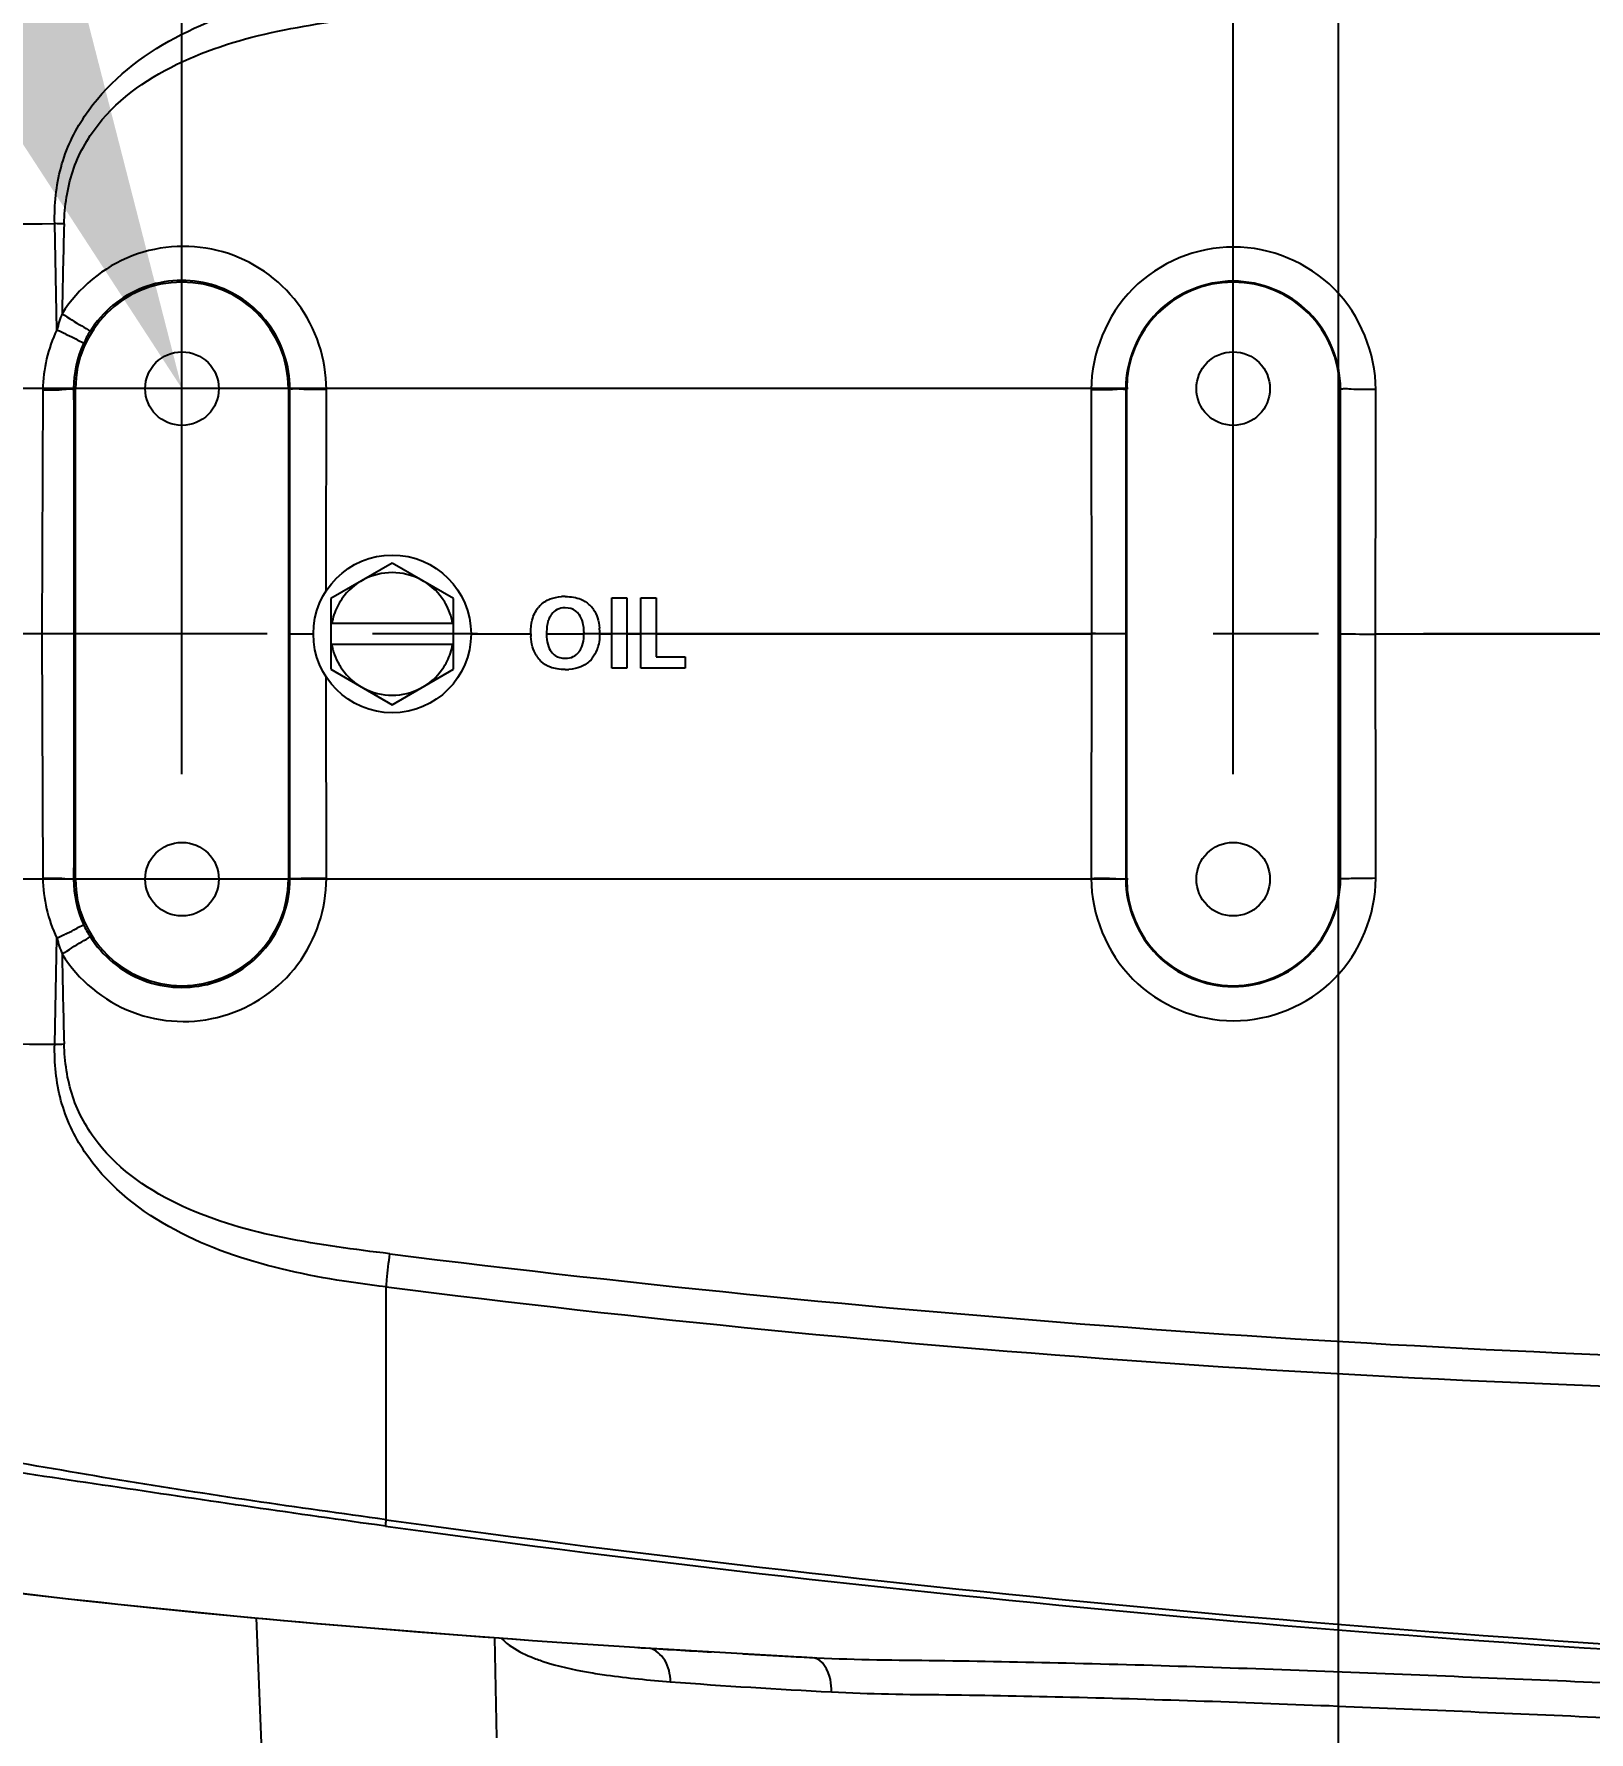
# Model space of a CAD drawing. Header units: millimetres. Extents: x 4086 to 8300, y 123 to 1549.
# Drawn here: x 6961.65 to 6983.84, y 465.81 to 490.04 of the extents above; entities that cross this region are included whole.
import ezdxf
from ezdxf import colors
from ezdxf.entities.mleader import LeaderData, LeaderLine
from ezdxf.math import Vec2, Vec3

# ---------------------------------------------------------------- set-up
doc = ezdxf.new("R2010")
doc.units = ezdxf.units.MM
doc.linetypes.add('CENTER', pattern=[0.6, 0.375, -0.075, 0.075, -0.075])
for name, color, linetype in [('中心线', 7, 'Continuous'), ('外形图', 7, 'Continuous'), ('多重引线', 7, 'Continuous'), ('尺寸标注', 7, 'Continuous')]:
    doc.layers.add(name, color=color, linetype=linetype)
doc.styles.add('思源黑', font='SourceHanSansCN-Normal.ttf')
doc.dimstyles.new('尺寸标注_1_4比例', dxfattribs={"dimtxt": 7, "dimasz": 6, "dimexe": 2, "dimexo": 1.5, "dimgap": 1, "dimtad": 1, "dimdec": 1, "dimlfac": 4, "dimdsep": 46, "dimtxsty": '思源黑', "dimcen": 0.09, "dimadec": 0, "dimazin": 0, "dimtp": 0.01, "dimtm": 0.01, "dimtfac": 1, "dimtdec": 1, "dimtofl": 0, "dimtmove": 0, "dimatfit": 3, "dimfxl": 1, "dimtolj": 1, "dimarcsym": 0})

# ---------------------------------------------------------------- blocks, each defined once
blk = doc.blocks.new('*D954')
at = {"layer": 'Defpoints', "color": 0}
for p in [(6978.764, 525.193), (6963.764, 477.976), (6978.764, 477.976)]:
    blk.add_point(p, dxfattribs=at)
at = {"layer": '尺寸标注', "color": 0, "lineweight": -2}
for p, q in [((6963.764, 479.476), (6963.764, 527.193)), ((6978.764, 479.476), (6978.764, 527.193)), ((6969.764, 525.193), (6972.764, 525.193))]:
    blk.add_line(p, q, dxfattribs=at)
at = {"layer": '尺寸标注', "color": 0}
for points in [[(6969.764, 526.193), (6969.764, 524.193), (6963.764, 525.193)], [(6972.764, 524.193), (6972.764, 526.193), (6978.764, 525.193)]]:
    blk.add_solid(points, dxfattribs=at)
at = {"layer": '尺寸标注', "color": 0, "insert": (6971.264, 529.817), "char_height": 7, "attachment_point": 5, "style": '思源黑'}
blk.add_mtext('\\A1;60', dxfattribs=at)
blk = doc.blocks.new('*D955')
at = {"layer": 'Defpoints', "color": 0}
for p in [(6980.264, 525.193), (6980.264, 500.226), (6978.764, 477.976)]:
    blk.add_point(p, dxfattribs=at)
at = {"layer": '尺寸标注', "color": 0, "lineweight": -2}
for p, q in [((6978.764, 479.476), (6978.764, 527.193)), ((6980.264, 501.726), (6980.264, 527.193)), ((6972.764, 525.193), (6966.764, 525.193)), ((6986.264, 525.193), (6998.548, 525.193))]:
    blk.add_line(p, q, dxfattribs=at)
at = {"layer": '尺寸标注', "color": 0}
for points in [[(6972.764, 524.193), (6972.764, 526.193), (6978.764, 525.193)], [(6986.264, 526.193), (6986.264, 524.193), (6980.264, 525.193)]]:
    blk.add_solid(points, dxfattribs=at)
at = {"layer": '尺寸标注', "color": 0, "insert": (6995.406, 529.817), "char_height": 7, "attachment_point": 5, "style": '思源黑'}
blk.add_mtext('\\A1;6', dxfattribs=at)
blk = doc.blocks.new('*D956')
at = {"layer": 'Defpoints', "color": 0}
for p in [(6978.764, 484.976), (6957.38, 477.976), (6978.764, 477.976)]:
    blk.add_point(p, dxfattribs=at)
at = {"layer": '尺寸标注', "color": 0, "lineweight": -2}
for p, q in [((6957.38, 490.976), (6957.38, 496.976)), ((6977.264, 484.976), (6955.38, 484.976)), ((6977.264, 477.976), (6955.38, 477.976)), ((6957.38, 471.976), (6957.38, 446.602))]:
    blk.add_line(p, q, dxfattribs=at)
at = {"layer": '尺寸标注', "color": 0}
for points in [[(6956.38, 490.976), (6958.38, 490.976), (6957.38, 484.976)], [(6958.38, 471.976), (6956.38, 471.976), (6957.38, 477.976)]]:
    blk.add_solid(points, dxfattribs=at)
at = {"layer": '尺寸标注', "color": 0, "insert": (6952.756, 452.441), "char_height": 7, "attachment_point": 5, "rotation": 90, "style": '思源黑'}
blk.add_mtext('\\A1;28', dxfattribs=at)
blk = doc.blocks.new('*D976')
at = {"layer": 'Defpoints', "color": 0}
for p in [(6980.264, 500.226), (7018.764, 492.726), (7018.764, 429.852)]:
    blk.add_point(p, dxfattribs=at)
at = {"layer": '尺寸标注', "color": 0, "lineweight": -2}
for p, q in [((6980.264, 498.726), (6980.264, 427.852)), ((7018.764, 491.226), (7018.764, 427.852)), ((6986.264, 429.852), (7012.764, 429.852))]:
    blk.add_line(p, q, dxfattribs=at)
at = {"layer": '尺寸标注', "color": 0}
for points in [[(6986.264, 430.852), (6986.264, 428.852), (6980.264, 429.852)], [(7012.764, 428.852), (7012.764, 430.852), (7018.764, 429.852)]]:
    blk.add_solid(points, dxfattribs=at)
at = {"layer": '尺寸标注', "color": 0, "insert": (6999.514, 434.414), "char_height": 7, "attachment_point": 5, "style": '思源黑'}
blk.add_mtext('\\A1;154', dxfattribs=at)

msp = doc.modelspace()

# ---------------------------------------------------------------- linework, layer by layer
at = {"layer": '中心线', "linetype": 'CENTER', "ltscale": 20}
msp.add_line((7036.9807, 481.4763), (6843.6609, 481.4763), dxfattribs=at)
at = {"layer": '外形图'}
for p, q in [((6961.9784, 485.8167), (6961.9479, 487.3306)), ((6961.778, 484.9612), (6961.7662, 481.4763)), ((6962.2444, 484.9763), (6962.2182, 484.9763)), ((6962.2444, 477.9763), (6962.2444, 484.9763)), ((6965.2837, 484.9763), (6965.3044, 484.9763)), ((6965.2837, 484.9763), (6965.2837, 477.9763)), ((6977.2444, 484.9763), (6977.2315, 484.9763)), ((6977.2315, 484.9763), (6977.2336, 481.4763)), ((6977.2444, 477.9763), (6977.2444, 484.9763)), ((6980.2837, 484.9763), (6980.2955, 484.9763)), ((6980.2837, 484.9763), (6980.2837, 477.9763)), ((6980.2933, 481.4763), (6980.2955, 484.9763)), ((6966.764, 482.4866), (6965.889, 481.9814)), ((6967.639, 481.9814), (6966.764, 482.4866)), ((6965.8225, 482.092), (6965.8228, 482.386)), ((6965.889, 481.9814), (6965.889, 480.9711)), ((6967.639, 480.9711), (6967.639, 481.9814)), ((6969.8968, 481.9888), (6970.1141, 481.9888)), ((6969.8968, 480.9888), (6969.8968, 481.9888)), ((6970.1141, 481.9888), (6970.1141, 480.9888)), ((6970.3133, 481.9888), (6970.5305, 481.9888)), ((6970.3133, 480.9888), (6970.3133, 481.9888)), ((6970.5305, 481.9888), (6970.5305, 481.1496)), ((6961.7662, 481.4763), (6961.5371, 481.4763)), ((6961.7662, 481.4763), (6961.778, 477.9913)), ((6962.2209, 481.4763), (6961.7662, 481.4763)), ((6965.302, 481.4763), (6965.639, 481.4763)), ((6967.639, 481.6263), (6965.889, 481.6263)), ((6967.889, 481.4763), (6968.7417, 481.4763)), ((6968.9658, 481.4763), (6969.5005, 481.4763)), ((6969.7247, 481.4763), (6969.8968, 481.4763)), ((6970.1141, 481.4763), (6970.3133, 481.4763)), ((6977.2336, 481.4763), (6977.2315, 477.9763)), ((6980.2955, 477.9763), (6980.2933, 481.4763)), ((6967.6261, 481.3263), (6965.902, 481.3263)), ((6965.889, 480.9711), (6966.764, 480.4659)), ((6966.764, 480.4659), (6967.639, 480.9711)), ((6970.1141, 480.9888), (6969.8968, 480.9888)), ((6970.9456, 480.9888), (6970.3133, 480.9888)), ((6970.5305, 481.1496), (6970.9456, 481.1496)), ((6970.9456, 481.1496), (6970.9456, 480.9888)), ((6965.8228, 480.5672), (6965.8225, 480.8605)), ((6962.2444, 477.9763), (6962.2182, 477.9763)), ((6965.2837, 477.9763), (6965.3044, 477.9763)), ((6977.2444, 477.9763), (6977.2315, 477.9763)), ((6980.2837, 477.9763), (6980.2955, 477.9763)), ((6961.9479, 475.6219), (6961.9784, 477.1358)), ((6966.6797, 468.8365), (6966.6779, 472.1579)), ((6968.2553, 465.7263), (6968.2304, 467.1537)), ((6968.7662, 467.1148), (6969.1832, 467.0856)), ((6969.1833, 467.0857), (6970.2979, 467.0118)), ((6970.2665, 467.0139), (6970.317, 467.0106)), ((6970.2979, 467.0118), (6972.8215, 466.8669))]:
    msp.add_line(p, q, dxfattribs=at)
for points in [[(6959.0828, 468.09), (6959.6681, 468.0099), (6960.5817, 467.892), (6961.4778, 467.7839), (6962.3542, 467.6848), (6963.2097, 467.5936), (6964.0438, 467.5098), (6964.8552, 467.4326), (6965.641, 467.3618), (6966.3992, 467.297), (6967.1282, 467.2377), (6967.8254, 467.1837), (6968.4806, 467.1352), (6968.7662, 467.1148)], [(6964.8237, 467.4356), (6964.9111, 465.1709), (6965.0436, 461.9562)]]:
    msp.add_lwpolyline(points, dxfattribs=at)
for centre, radius in [((6963.764, 484.9763), 0.525), ((6978.764, 484.9763), 0.525), ((6966.764, 481.4763), 1.125), ((6963.764, 477.9763), 0.525), ((6978.764, 477.9763), 0.525)]:
    msp.add_circle(centre, radius, dxfattribs=at)
for centre, radius, start, end in [((6961.3115, 460.7466), 26.5917, 88.34018, 88.62859), ((7075.9048, 484.1841), 113.8665, 178.418271, 179.063363), ((6963.764, 484.9763), 1.5196, 0, 180), ((6978.764, 484.9763), 1.5196, 0, 180), ((6966.764, 481.4763), 0.875, 34.86379, 145.13621), ((6966.7571, 481.4804), 0.8669, 145.09728, 153.50611), ((6966.762, 481.4746), 0.8776, 29.91707, 34.8761), ((6969.2318, 481.2438), 0.7658, 89.94908, 93.92005), ((6969.1575, 481.6007), 0.3985, 136.48567, 140.75481), ((6969.3057, 481.5995), 0.3999, 43.39721, 48.3251), ((6969.2973, 481.5914), 0.4116, 34.25914, 43.40279), ((6969.6396, 481.4908), 0.8981, 180.92904, 183.27965), ((6969.8416, 481.4838), 0.8759, 178.56494, 180.49143), ((6968.7126, 481.487), 0.7879, 357.45572, 359.21599), ((6968.8925, 481.4939), 0.8323, 1.89048, 4.45355), ((6968.7847, 481.4907), 0.9401, 359.12322, 1.87337), ((6969.1967, 481.4342), 0.5226, 339.16813, 343.17482), ((6966.7661, 481.4779), 0.8776, 209.91707, 214.8761), ((6966.764, 481.4763), 0.875, 214.86379, 325.13621), ((6966.771, 481.4721), 0.8669, 325.09728, 333.50611), ((6969.1735, 481.3865), 0.4154, 210.8776, 222.81327), ((6969.1611, 481.3753), 0.3986, 222.8431, 227.18406), ((6969.2332, 481.7182), 0.751, 269.94605, 274.05841), ((6969.2945, 481.3868), 0.4136, 316.80353, 321.53877), ((6963.764, 477.9763), 1.5196, 180, 0), ((6978.764, 477.9763), 1.5196, 180, 0), ((7075.7922, 478.766), 113.7538, 180.936339, 181.582071), ((6961.5613, 492.7647), 17.1471, 271.29238, 271.7392), ((6992.6607, 679.69), 208.6763, 262.86169, 268.862369), ((6991.2636, 667.0323), 196.4192, 262.809462, 269.207474), ((6999.4112, 706.4334), 239.9328, 262.156857, 267.631347), ((7000.1159, 710.8305), 244.2927, 262.133267, 267.503925), ((6983.362, 672.7786), 206.1811, 266.372506, 266.651637), ((6977.7941, 570.5425), 103.7941, 266.670835, 267.049739), ((6978.2499, 579.4842), 112.7474, 267.052258, 267.208475), ((6978.167, 566.8369), 100.5881, 265.761315, 267.073068)]:
    msp.add_arc(centre, radius, start, end, dxfattribs=at)
for points, knots in [([(6961.948, 487.3306), (6961.9416, 487.5996), (6961.9919, 488.1448), (6962.4567, 489.1347), (6963.5396, 490.0208), (6965.0733, 490.5617), (6966.1419, 490.7304), (6966.6779, 490.7947)], [0, 0, 0, 0, 0.1250281, 0.2499926, 0.4987403, 0.7491154, 1, 1, 1, 1]), ([(6962.0818, 487.3271), (6962.0897, 487.5798), (6962.1595, 488.0898), (6962.6596, 488.9913), (6963.7523, 489.7253), (6965.2195, 490.1305), (6966.2262, 490.2599), (6966.7296, 490.3213)], [0, 0, 0, 0, 0.1250596, 0.2499974, 0.4987087, 0.7491471, 1, 1, 1, 1]), ([(6965.8246, 484.9641), (6965.8249, 485.396), (6965.5322, 486.285), (6964.3873, 487.0669), (6963.002, 487.011), (6962.2821, 486.4122), (6962.0536, 486.0454)], [0, 0, 0, 0, 0.2500421, 0.4999298, 0.7498796, 1, 1, 1, 1]), ([(6980.7985, 484.9638), (6980.7986, 485.4819), (6980.3602, 486.5616), (6978.769, 487.2131), (6977.1771, 486.5624), (6976.7387, 485.4823), (6976.739, 484.9641)], [0, 0, 0, 0, 0.2499751, 0.4999701, 0.7499927, 1, 1, 1, 1]), ([(6965.3044, 484.9763), (6965.3046, 485.3029), (6965.0829, 485.975), (6964.2173, 486.5659), (6963.1697, 486.5239), (6962.6252, 486.071), (6962.4522, 485.7936)], [0, 0, 0, 0, 0.2500393, 0.4998368, 0.7497366, 1, 1, 1, 1]), ([(6980.2955, 484.9763), (6980.2958, 485.3672), (6979.9648, 486.1821), (6978.7638, 486.6732), (6977.5624, 486.1824), (6977.2312, 485.3673), (6977.2315, 484.9763)], [0, 0, 0, 0, 0.2499326, 0.4999347, 0.7499979, 1, 1, 1, 1]), ([(6962.0536, 486.0454), (6962.1471, 485.9871), (6962.2735, 485.8954), (6962.4188, 485.8267), (6962.4522, 485.7936)], [0, 0, 0, 0, 0.7008888, 1, 1, 1, 1]), ([(6961.9784, 485.8167), (6962.0283, 485.7934), (6962.1174, 485.7494), (6962.2412, 485.6943), (6962.3063, 485.6475), (6962.3572, 485.6327), (6962.3592, 485.6211)], [0, 0, 0, 0, 0.3856699, 0.7042645, 0.9173842, 1, 1, 1, 1]), ([(6961.778, 484.9612), (6961.8814, 484.9617), (6962.0225, 484.9538), (6962.1583, 484.9763), (6962.2103, 484.9671), (6962.2182, 484.9763)], [0, 0, 0, 0, 0.7035393, 0.9175404, 1, 1, 1, 1]), ([(6965.8246, 484.9641), (6965.7599, 484.964), (6965.6403, 484.9664), (6965.478, 484.9621), (6965.3765, 484.9786), (6965.3152, 484.9662), (6965.3044, 484.9763)], [0, 0, 0, 0, 0.3731731, 0.6946808, 0.9148809, 1, 1, 1, 1]), ([(6976.739, 484.9641), (6976.8537, 484.9643), (6977.0097, 484.9551), (6977.1641, 484.9781), (6977.2214, 484.9669), (6977.2315, 484.9763)], [0, 0, 0, 0, 0.6981873, 0.9161061, 1, 1, 1, 1]), ([(6980.7985, 484.9638), (6980.7354, 484.9638), (6980.6195, 484.9662), (6980.4625, 484.9622), (6980.3648, 484.9783), (6980.3058, 484.9665), (6980.2955, 484.9763)], [0, 0, 0, 0, 0.3756991, 0.6966697, 0.9154685, 1, 1, 1, 1]), ([(6969.5005, 481.4763), (6969.5006, 481.4802), (6969.5014, 481.6007), (6969.4769, 481.6921), (6969.4296, 481.7548)], [0, 0, 0, 0, 0.032665, 1, 1, 1, 1]), ([(6968.7417, 481.4763), (6968.7416, 481.4816), (6968.741, 481.5544), (6968.7483, 481.6199), (6968.7621, 481.6743)], [0, 0, 0, 0, 0.0732327, 1, 1, 1, 1]), ([(6970.5305, 481.4764), (6971.0356, 481.4763), (6973.1057, 481.4763), (6975.1758, 481.4762), (6976.7409, 481.4761)], [0, 0, 0, 0, 0.2439701, 1, 1, 1, 1]), ([(6977.2336, 481.4763), (6977.22, 481.4763), (6977.0557, 481.4761), (6976.8915, 481.4803), (6976.7409, 481.4803)], [0, 0, 0, 0, 0.083305, 1, 1, 1, 1]), ([(6980.2933, 481.4763), (6980.3073, 481.4763), (6980.4751, 481.4765), (6980.6429, 481.4724), (6980.7966, 481.4724)], [0, 0, 0, 0, 0.0836555, 1, 1, 1, 1]), ([(6980.7966, 481.4772), (6981.4447, 481.4771), (6983.9962, 481.4767), (6986.5478, 481.4759), (6988.4512, 481.475)], [0, 0, 0, 0, 0.254003, 1, 1, 1, 1]), ([(6961.778, 477.9913), (6961.8814, 477.9908), (6962.0225, 477.9988), (6962.1583, 477.9763), (6962.2103, 477.9854), (6962.2182, 477.9763)], [0, 0, 0, 0, 0.7035391, 0.9175403, 1, 1, 1, 1]), ([(6962.0536, 476.9071), (6962.2821, 476.5404), (6963.002, 475.9416), (6964.3873, 475.8856), (6965.5322, 476.6675), (6965.8248, 477.5565), (6965.8246, 477.9885)], [0, 0, 0, 0, 0.2501188, 0.5000681, 0.7499564, 1, 1, 1, 1]), ([(6962.4522, 477.1589), (6962.6251, 476.8816), (6963.1696, 476.4287), (6964.2171, 476.3865), (6965.0829, 476.9774), (6965.3046, 477.6496), (6965.3044, 477.9763)], [0, 0, 0, 0, 0.250213, 0.5001128, 0.7499103, 1, 1, 1, 1]), ([(6965.8246, 477.9885), (6965.7599, 477.9885), (6965.6403, 477.9862), (6965.478, 477.9904), (6965.3765, 477.9739), (6965.3152, 477.9863), (6965.3044, 477.9763)], [0, 0, 0, 0, 0.3731728, 0.6946804, 0.9148806, 1, 1, 1, 1]), ([(6976.739, 477.9884), (6976.7387, 477.4702), (6977.177, 476.3902), (6978.7689, 475.7394), (6980.3602, 476.391), (6980.7986, 477.4706), (6980.7985, 477.9887)], [0, 0, 0, 0, 0.250007, 0.5000306, 0.7500251, 1, 1, 1, 1]), ([(6976.739, 477.9884), (6976.8537, 477.9883), (6977.0097, 477.9975), (6977.1641, 477.9744), (6977.2214, 477.9856), (6977.2315, 477.9763)], [0, 0, 0, 0, 0.6981877, 0.9161064, 1, 1, 1, 1]), ([(6977.2315, 477.9763), (6977.2312, 477.5852), (6977.5624, 476.7701), (6978.7638, 476.2794), (6979.9648, 476.7704), (6980.2958, 477.5853), (6980.2955, 477.9763)], [0, 0, 0, 0, 0.2500022, 0.5000653, 0.7500675, 1, 1, 1, 1]), ([(6980.7985, 477.9887), (6980.7354, 477.9887), (6980.6195, 477.9864), (6980.4625, 477.9903), (6980.3648, 477.9743), (6980.3058, 477.9861), (6980.2955, 477.9763)], [0, 0, 0, 0, 0.3756988, 0.6966692, 0.9154681, 1, 1, 1, 1]), ([(6961.9784, 477.1358), (6962.0283, 477.1591), (6962.1174, 477.2032), (6962.2412, 477.2583), (6962.3063, 477.305), (6962.3572, 477.3198), (6962.3592, 477.3315)], [0, 0, 0, 0, 0.3856709, 0.7042664, 0.9173864, 1, 1, 1, 1]), ([(6962.0536, 476.9071), (6962.1471, 476.9654), (6962.2736, 477.057), (6962.4187, 477.1259), (6962.4522, 477.1589)], [0, 0, 0, 0, 0.7008891, 1, 1, 1, 1]), ([(6966.6779, 472.1579), (6966.1419, 472.2221), (6965.0733, 472.3908), (6963.5396, 472.9317), (6962.4568, 473.8179), (6961.9917, 474.8077), (6961.9415, 475.353), (6961.948, 475.6219)], [0, 0, 0, 0, 0.2508826, 0.5012555, 0.7500018, 0.8749668, 1, 1, 1, 1]), ([(6966.7296, 472.6312), (6966.2262, 472.6926), (6965.2195, 472.8221), (6963.7523, 473.2273), (6962.6596, 473.9612), (6962.1594, 474.8627), (6962.0896, 475.3727), (6962.0818, 475.6254)], [0, 0, 0, 0, 0.2508517, 0.5012881, 0.7499978, 0.874936, 1, 1, 1, 1]), ([(6966.6782, 472.158), (6966.6813, 472.1922), (6966.6965, 472.3502), (6966.7145, 472.5079), (6966.7296, 472.6312)], [0, 0, 0, 0, 0.2169889, 1, 1, 1, 1]), ([(6966.6696, 468.7451), (6965.4006, 468.9201), (6962.8676, 469.2983), (6960.3308, 469.6682), (6959.0761, 469.9244)], [0, 0, 0, 0, 0.5000617, 1, 1, 1, 1]), ([(6966.6797, 468.8365), (6965.4101, 469.0106), (6962.8741, 469.3762), (6960.3532, 469.8453), (6959.0823, 470.0044)], [0, 0, 0, 0, 0.5001268, 1, 1, 1, 1]), ([(6966.6696, 468.745), (6966.6706, 468.7571), (6966.6739, 468.7875), (6966.6775, 468.818), (6966.6797, 468.8363)], [0, 0, 0, 0, 0.3957186, 1, 1, 1, 1]), ([(6959.0829, 468.0916), (6959.7861, 467.9933), (6963.0046, 467.5819), (6966.2382, 467.2945), (6968.7662, 467.1149)], [0, 0, 0, 0, 0.2188551, 1, 1, 1, 1]), ([(6968.3212, 467.1469), (6968.3272, 467.1402), (6968.3398, 467.127), (6968.353, 467.1143), (6968.3598, 467.108)], [0, 0, 0, 0, 0.4896615, 1, 1, 1, 1]), ([(6968.3598, 467.108), (6968.3829, 467.0865), (6968.5002, 466.9917), (6968.637, 466.9238), (6968.747, 466.8786)], [0, 0, 0, 0, 0.2095349, 1, 1, 1, 1]), ([(6970.7347, 466.5237), (6970.7312, 466.6301), (6970.6932, 466.8364), (6970.5227, 466.9794), (6970.4331, 467.0036)], [0, 0, 0, 0, 0.5343971, 1, 1, 1, 1]), ([(6968.747, 466.8786), (6968.8027, 466.8557), (6969.0678, 466.7592), (6969.3447, 466.699), (6969.563, 466.6609)], [0, 0, 0, 0, 0.2136067, 1, 1, 1, 1]), ([(6973.0308, 466.38), (6973.0322, 466.4388), (6973.0218, 466.6205), (6972.9079, 466.8442), (6972.7796, 466.8678)], [0, 0, 0, 0, 0.3108815, 1, 1, 1, 1]), ([(6972.8217, 466.8669), (6973.3918, 466.8386), (6974.5788, 466.8311), (6977.0782, 466.783), (6980.3187, 466.6731), (6984.1204, 466.5071), (6986.6105, 466.414), (6987.7888, 466.3735)], [0, 0, 0, 0, 0.1143505, 0.2376974, 0.5008157, 0.7638235, 1, 1, 1, 1]), ([(6969.563, 466.6609), (6969.6496, 466.6458), (6970.0376, 466.5856), (6970.4288, 466.5484), (6970.7324, 466.5239)], [0, 0, 0, 0, 0.2239395, 1, 1, 1, 1]), ([(6973.0308, 466.38), (6973.5749, 466.348), (6974.714, 466.3434), (6977.121, 466.2952), (6980.2519, 466.1856), (6983.9264, 466.0173), (6986.3335, 465.9234), (6987.472, 465.8826)], [0, 0, 0, 0, 0.1131551, 0.2363418, 0.499888, 0.7634797, 1, 1, 1, 1])]:
    msp.add_open_spline(points, degree=3, knots=knots, dxfattribs=at)
for points in [[(6959.0641, 487.3092), (6960.0254, 487.3177), (6960.9867, 487.3238), (6961.948, 487.3306)], [(6962.0536, 486.0454), (6962.0252, 485.9706), (6961.9967, 485.8948), (6961.984, 485.8158)], [(6961.9784, 485.8167), (6961.8526, 485.5522), (6961.7817, 485.2541), (6961.778, 484.9612)], [(6962.3592, 485.6211), (6962.2671, 485.4212), (6962.218, 485.1963), (6962.2182, 484.9763)], [(6962.4522, 485.7936), (6962.4179, 485.7386), (6962.3828, 485.6819), (6962.3655, 485.6194)], [(6962.2182, 484.9763), (6962.2192, 483.8096), (6962.2198, 482.6429), (6962.2209, 481.4763)], [(6965.302, 481.4763), (6965.3029, 482.6429), (6965.3036, 483.8096), (6965.3044, 484.9763)], [(6965.8228, 482.386), (6965.8236, 483.2454), (6965.8241, 484.1047), (6965.8246, 484.9641)], [(6976.739, 484.9641), (6976.7397, 483.8015), (6976.7404, 482.6389), (6976.7409, 481.4763)], [(6980.7966, 481.4763), (6980.7974, 482.6388), (6980.7979, 483.8013), (6980.7985, 484.9638)], [(6968.8684, 481.8751), (6968.9099, 481.9188), (6968.9601, 481.9519), (6969.019, 481.9744)], [(6969.019, 481.9744), (6969.0667, 481.9926), (6969.1202, 482.0038), (6969.1794, 482.0079)], [(6969.2325, 482.0097), (6969.3165, 482.0097), (6969.3903, 481.9967), (6969.4537, 481.971)], [(6969.4537, 481.971), (6969.498, 481.953), (6969.5373, 481.9287), (6969.5716, 481.8982)], [(6965.9812, 481.8671), (6965.9435, 481.7915), (6965.9144, 481.7099), (6965.902, 481.6263)], [(6967.6261, 481.6263), (6967.6112, 481.7266), (6967.5732, 481.8244), (6967.5227, 481.9123)], [(6968.7621, 481.6743), (6968.7796, 481.7439), (6968.8085, 481.8034), (6968.8488, 481.8528)], [(6969.0122, 481.7164), (6969.002, 481.6968), (6968.9934, 481.6753), (6968.9866, 481.6519)], [(6969.0356, 481.754), (6969.027, 481.7423), (6969.0192, 481.7298), (6969.0122, 481.7164)], [(6969.2311, 481.8488), (6969.1475, 481.8488), (6969.0821, 481.8168), (6969.0356, 481.754)], [(6969.3823, 481.8024), (6969.3412, 481.8333), (6969.2908, 481.8488), (6969.2311, 481.8488)], [(6969.4296, 481.7548), (6969.4155, 481.7734), (6969.3997, 481.7893), (6969.3823, 481.8024)], [(6969.6375, 481.8231), (6969.6856, 481.7525), (6969.714, 481.6644), (6969.7223, 481.5586)], [(6962.2209, 481.4763), (6962.2198, 480.3096), (6962.2192, 479.1429), (6962.2182, 477.9763)], [(6965.3044, 477.9763), (6965.3036, 479.1429), (6965.3029, 480.3096), (6965.302, 481.4763)], [(6968.9658, 481.4763), (6968.9668, 481.3651), (6968.9898, 481.2799), (6969.0354, 481.22)], [(6968.9866, 481.6519), (6968.9743, 481.6095), (6968.9674, 481.5608), (6968.966, 481.5057)], [(6969.4746, 481.3055), (6969.4888, 481.3473), (6969.4973, 481.3962), (6969.4998, 481.4521)], [(6969.7247, 481.4763), (6969.7243, 481.4478), (6969.7225, 481.4205), (6969.7195, 481.3943)], [(6976.7409, 481.4763), (6976.7404, 480.3136), (6976.7397, 479.151), (6976.739, 477.9884)], [(6980.7985, 477.9887), (6980.7979, 479.1513), (6980.7974, 480.3138), (6980.7966, 481.4763)], [(6965.902, 481.3263), (6965.9168, 481.226), (6965.9548, 481.1281), (6966.0054, 481.0402)], [(6967.5469, 481.0854), (6967.5845, 481.1611), (6967.6137, 481.2427), (6967.6261, 481.3263)], [(6968.817, 481.1733), (6968.7738, 481.2454), (6968.7491, 481.3342), (6968.743, 481.4395)], [(6969.0354, 481.22), (6969.0514, 481.199), (6969.0696, 481.1817), (6969.09, 481.168)], [(6969.2325, 481.1287), (6969.3188, 481.1287), (6969.385, 481.1594), (6969.4309, 481.2207)], [(6969.4309, 481.2207), (6969.4403, 481.2331), (6969.4487, 481.2466), (6969.4561, 481.2613)], [(6969.4561, 481.2613), (6969.4631, 481.2751), (6969.4693, 481.2898), (6969.4746, 481.3055)], [(6969.6852, 481.2483), (6969.6683, 481.2039), (6969.646, 481.1644), (6969.6183, 481.1295)], [(6969.7195, 481.3943), (6969.715, 481.3546), (6969.7075, 481.3174), (6969.697, 481.2829)], [(6969.0202, 481.0026), (6968.9708, 481.0216), (6968.9274, 481.0483), (6968.8901, 481.0829)], [(6969.2325, 480.9672), (6969.1523, 480.9672), (6969.0816, 480.9789), (6969.0202, 481.0026)], [(6969.09, 481.168), (6969.1292, 481.1417), (6969.1766, 481.1287), (6969.2325, 481.1287)], [(6969.4531, 481.006), (6969.4037, 480.9858), (6969.3481, 480.9735), (6969.2863, 480.9691)], [(6969.596, 481.1037), (6969.5561, 481.0612), (6969.5084, 481.0286), (6969.4531, 481.006)], [(6965.8246, 477.9885), (6965.8241, 478.8481), (6965.8236, 479.7076), (6965.8228, 480.5672)], [(6961.778, 477.9913), (6961.7817, 477.6985), (6961.8526, 477.4003), (6961.9784, 477.1358)], [(6962.2182, 477.9763), (6962.218, 477.7563), (6962.2671, 477.5313), (6962.3592, 477.3315)], [(6962.3592, 477.3315), (6962.3863, 477.2725), (6962.4145, 477.2123), (6962.4564, 477.1627)], [(6961.9784, 477.1358), (6962.0001, 477.0588), (6962.022, 476.9809), (6962.0579, 476.9094)], [(6959.0641, 475.6434), (6960.0254, 475.6349), (6960.9867, 475.6287), (6961.948, 475.6219)]]:
    msp.add_open_spline(points, degree=3, dxfattribs=at)

# ---------------------------------------------------------------- dimensions: what is measured, and where the dimension line sits
at = {"layer": '尺寸标注'}
for base, p1, p2, picture, middle in [((6978.764, 525.1926), (6963.764, 477.9763), (6978.764, 477.9763), '*D954', (6971.264, 529.8169)), ((6980.264, 525.1926), (6978.764, 477.9763), (6980.264, 500.2263), '*D955', (6995.4061, 529.8169)), ((7018.764, 429.8521), (6980.264, 500.2263), (7018.764, 492.7263), '*D976', (6999.514, 434.4143))]:
    dim = msp.add_linear_dim(base=base, p1=p1, p2=p2, dimstyle='尺寸标注_1_4比例', dxfattribs=at)
    dim.commit()
    dim.dimension.update_dxf_attribs({"geometry": picture, "text_midpoint": middle})
dim = msp.add_linear_dim(base=(6957.3801, 477.9763), p1=(6978.764, 484.9763), p2=(6978.764, 477.9763), angle=90, dimstyle='尺寸标注_1_4比例', dxfattribs=at)
dim.commit()
dim.dimension.update_dxf_attribs({"geometry": '*D956', "text_midpoint": (6957.3801, 452.4411), "dimtype": 160})

# ---------------------------------------------------------------- leaders
at = {"layer": '多重引线'}
ml = msp.add_multileader_mtext('Standard', dxfattribs=at)
ml.set_content('\\pxqc;{\\C256;4}×{\\C256;M5\\A1; \\fSource Han Sans CN Normal|b0|i0|c0|p34;\\C7;depth \\fSource Han Sans CN Normal|b0|i0|c134|p34;\\C256;6}', style='思源黑')
ml.set_leader_properties()
ml.build(insert=Vec2(0, 0))
ml.multileader.update_dxf_attribs({"text_left_attachment_type": 5, "text_right_attachment_type": 5, "dogleg_length": 10, "arrow_head_size": 7.5})
ctx = ml.context
ctx.base_point, ctx.char_height, ctx.arrow_head_size, ctx.landing_gap_size, ctx.plane_origin = Vec3(6867.1804, 527.3764), 7, 7.5, 2.5, Vec3(6971.0105, 386.789)
ctx.left_attachment, ctx.right_attachment, ctx.text_align_type = 5, 5, 1
notes = []
notes.append((ctx, [(1, (1, 1, 0), (6945.1421, 527.3764), (-1, 0), 10, [(1, [(6963.764, 484.9763)], 0, [])])]))
ctx.mtext.insert, ctx.mtext.alignment, ctx.mtext.flow_direction = Vec3(6901.1613, 537.207), 2, 5
for ctx, leaders in notes:
    for number, flags, end, landing, length, lines in leaders:
        leader = LeaderData()
        leader.index, (leader.has_last_leader_line, leader.has_dogleg_vector, leader.attachment_direction) = number, flags
        leader.last_leader_point, leader.dogleg_vector, leader.dogleg_length = Vec3(end), Vec3(landing), length
        for number, points, colour, breaks in lines:
            line = LeaderLine()
            line.index, line.vertices, line.color, line.breaks = number, Vec3.list(points), colors.encode_raw_color(colour), breaks
            leader.lines.append(line)
        ctx.leaders.append(leader)

doc.saveas('drawing.dxf')
